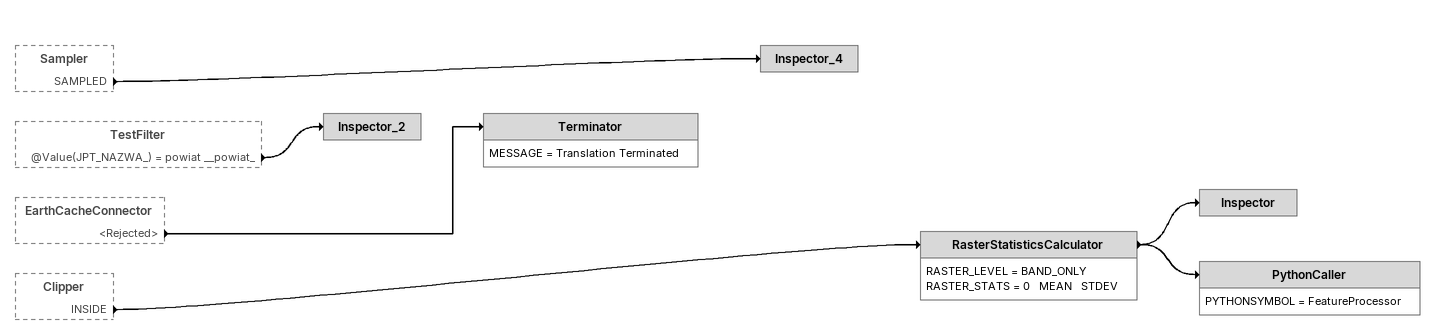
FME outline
Sampler [outside]
    SAMPLED -> Inspector_4
TestFilter [outside]
    @Value(JPT_NAZWA_) = powiat __powiat_ -> Inspector_2
EarthCacheConnector [outside]
    <Rejected> -> Terminator
Clipper [outside]
    INSIDE -> RasterStatisticsCalculator
RasterStatisticsCalculator
    RASTER_LEVEL = BAND_ONLY
    RASTER_STATS = 0   MEAN   STDEV
    -> Inspector
    -> PythonCaller
Inspector
PythonCaller
    PYTHONSYMBOL = FeatureProcessor
Inspector_4
Terminator
    MESSAGE = Translation Terminated
Inspector_2
